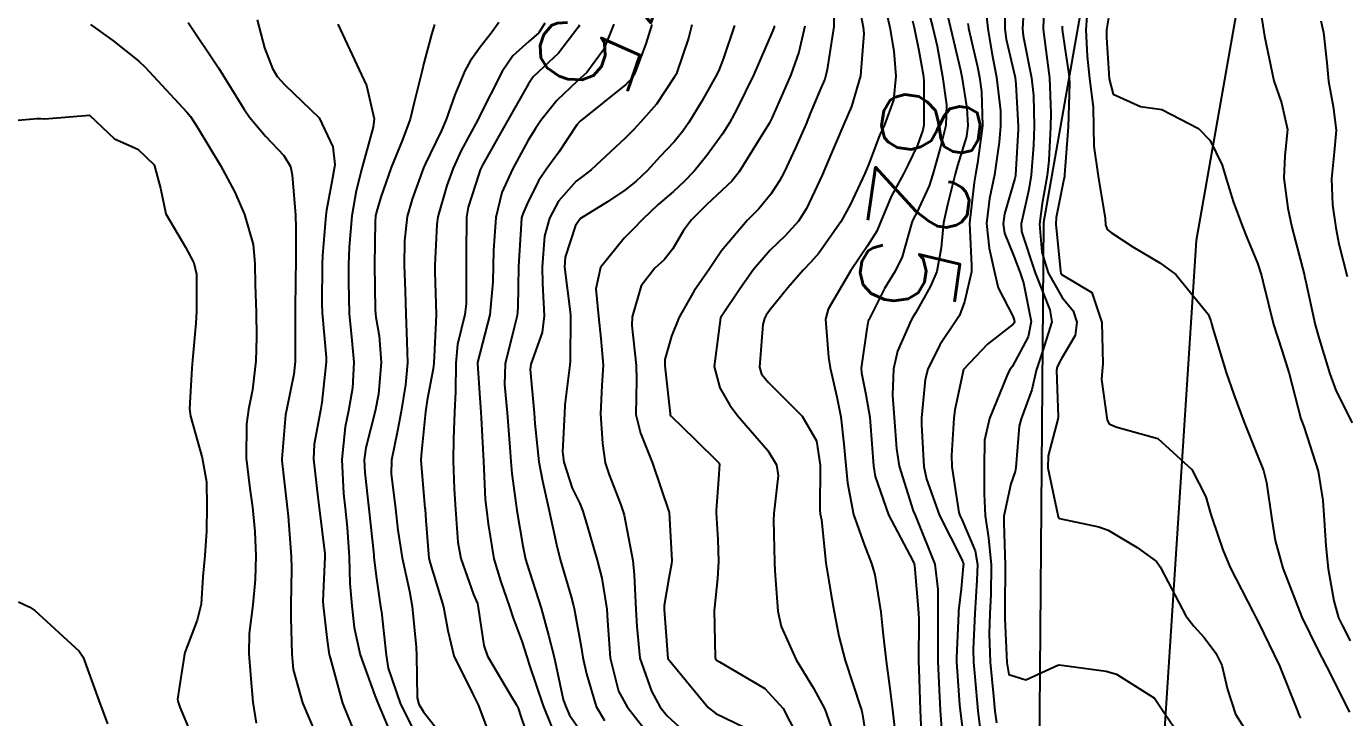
# Model space of a CAD drawing. Header units: metres. Extents: x 307586 to 320046, y 7427249 to 7434250.
# Drawn here: x 319508.8 to 319562.9, y 7427868.8 to 7427897.1 of the extents above; entities that cross this region are included whole.
import ezdxf
from ezdxf.enums import TextEntityAlignment as Align

# ---------------------------------------------------------------- set-up
doc = ezdxf.new("R2010")
doc.units = ezdxf.units.M
doc.header["$MEASUREMENT"] = 0
for name, color, linetype in [('Cotas', 45, 'Continuous'), ('Curvas de Nivel 1m', 11, 'Continuous'), ('Curvas de Nivel 5m', 15, 'Continuous'), ('Vias Secundárias', 230, 'Continuous')]:
    doc.layers.add(name, color=color, linetype=linetype)
doc.styles.add('Style-STANDARD', font='STANDARD.shx')

msp = doc.modelspace()

# ---------------------------------------------------------------- linework, layer by layer
at = {"layer": 'Curvas de Nivel 1m', "flags": 128}
for points, elevation in [([(319543.865, 7427898.65), (319544.223, 7427897.072), (319544.392, 7427896.092), (319544.466, 7427895.069), (319544.378, 7427894.08), (319544.007, 7427893.074), (319543.804, 7427892.64), (319543.357, 7427891.475), (319543.198, 7427891.082), (319542.608, 7427889.817), (319542.208, 7427889.097), (319541.31, 7427887.809), (319540.981, 7427887.438), (319540.664, 7427887.116), (319540.032, 7427886.386), (319539.278, 7427885.46), (319539.146, 7427885.261), (319539.077, 7427885.133), (319539.012, 7427884.875), (319538.871, 7427883.136), (319538.962, 7427882.846), (319539.247, 7427882.505), (319540.632, 7427881.116), (319541.218, 7427880.105), (319541.369, 7427879.108), (319541.344, 7427877.267), (319541.363, 7427877.107), (319541.414, 7427876.872), (319541.599, 7427875.103), (319541.812, 7427873.772), (319541.942, 7427873.098), (319542.129, 7427872.101), (319542.384, 7427871.091), (319543.027, 7427869.137), (319543.054, 7427869.08), (319543.06, 7427869.058), (319543.082, 7427868.954), (319543.393, 7427867.077)], 828), ([(319545.467, 7427899.036), (319545.992, 7427897.054), (319546.164, 7427896.303), (319546.388, 7427895.05), (319546.546, 7427893.888), (319546.519, 7427893.049), (319546.295, 7427892.119), (319545.99, 7427891.054), (319545.832, 7427890.569), (319545.329, 7427889.479), (319545.181, 7427889.206), (319545.126, 7427889.062), (319544.723, 7427887.652), (319544.44, 7427887.069), (319544.01, 7427886.359), (319543.355, 7427885.079), (319543.334, 7427885.027), (319543.277, 7427884.703), (319543.052, 7427883.083), (319543.065, 7427882.897), (319543.242, 7427882.012), (319543.396, 7427881.078), (319543.414, 7427880.894), (319543.552, 7427879.077), (319543.626, 7427878.648), (319544.166, 7427877.07), (319545.164, 7427875.186), (319545.22, 7427875.059), (319545.233, 7427874.988), (319545.399, 7427873.057), (319545.407, 7427872.781), (319545.402, 7427871.057), (319545.411, 7427870.754), (319545.469, 7427869.056), (319545.543, 7427867.53)], 826), ([(319549.77, 7427898.676), (319549.668, 7427897.008), (319549.698, 7427896.73), (319550.041, 7427895.004), (319550.115, 7427894.28), (319550.142, 7427893.002), (319550.123, 7427892.245), (319550.025, 7427891.003), (319549.927, 7427890.421), (319549.608, 7427889.007), (319549.627, 7427888.7), (319550.184, 7427887.001), (319550.796, 7427885.487), (319550.871, 7427884.994), (319550.486, 7427883.777), (319550.233, 7427883), (319550.048, 7427882.199), (319549.612, 7427881.006), (319549.525, 7427880.71), (319549.39, 7427879.008), (319549.363, 7427878.847), (319549.196, 7427878.343), (319548.907, 7427877.014), (319548.902, 7427876.736), (319548.958, 7427875.013), (319548.95, 7427873.198), (319548.941, 7427873.013), (319548.94, 7427872.821), (319549.023, 7427871.011), (319549.106, 7427870.525), (319549.8, 7427870.306), (319551.112, 7427870.908), (319551.179, 7427870.922), (319553.108, 7427870.656), (319553.532, 7427870.53), (319555.092, 7427869.547), (319555.498, 7427868.934), (319556.14, 7427867.99)], 821), ([(319553.443, 7427898.96), (319553.122, 7427896.965), (319553.113, 7427896.658), (319553.231, 7427894.963), (319553.393, 7427894.327), (319554.514, 7427893.821), (319555.384, 7427893.7), (319556.894, 7427892.925), (319557.368, 7427892.435), (319557.868, 7427891.422), (319558.013, 7427890.91), (319558.313, 7427889.93), (319558.699, 7427888.899), (319558.878, 7427888.456), (319559.308, 7427887.4), (319559.475, 7427886.888), (319559.529, 7427886.659), (319559.977, 7427884.883), (319560.314, 7427883.833), (319560.609, 7427882.876), (319561.095, 7427881.011), (319561.145, 7427880.871), (319561.23, 7427880.656), (319561.798, 7427878.861), (319561.994, 7427877.661), (319562.047, 7427876.857), (319562.122, 7427875.805), (319562.219, 7427874.854), (319562.447, 7427873.547), (319562.644, 7427872.847), (319562.798, 7427872.514), (319563.123, 7427871.898)], 817), ([(319542.859, 7427898.51), (319543.131, 7427897.084), (319543.157, 7427896.82), (319543.019, 7427895.086), (319542.646, 7427893.829), (319542.333, 7427893.096), (319541.58, 7427891.332), (319541.487, 7427891.108), (319541.447, 7427891.013), (319541.348, 7427890.798), (319540.801, 7427889.646), (319540.468, 7427889.119), (319539.925, 7427888.515), (319539.311, 7427887.925), (319538.624, 7427887.14), (319538.083, 7427886.356), (319537.273, 7427885.16), (319537.01, 7427883.162), (319537.244, 7427882.276), (319537.657, 7427881.573), (319537.976, 7427881.149), (319539.212, 7427879.713), (319539.578, 7427879.126), (319539.634, 7427878.69), (319539.461, 7427877.127), (319539.449, 7427876.857), (319539.483, 7427875.127), (319539.499, 7427874.777), (319539.626, 7427873.125), (319539.767, 7427872.484), (319540.375, 7427871.117), (319541.096, 7427869.957), (319541.556, 7427869.103), (319541.955, 7427867.98)], 829), ([(319548.945, 7427898.524), (319548.944, 7427897.017), (319548.996, 7427896.594), (319549.362, 7427895.011), (319549.399, 7427894.74), (319549.494, 7427893.009), (319549.494, 7427892.887), (319549.385, 7427891.01), (319549.379, 7427890.983), (319549.351, 7427890.872), (319548.929, 7427889.416), (319548.87, 7427889.017), (319548.927, 7427888.624), (319549.31, 7427887.679), (319549.573, 7427887.007), (319549.712, 7427886.593), (319550.02, 7427885.003), (319549.9, 7427884.378), (319549.255, 7427883.168), (319549.186, 7427883.079), (319549.137, 7427883.012), (319549.042, 7427882.805), (319548.311, 7427881.024), (319548.114, 7427880.132), (319548.091, 7427879.027), (319548.096, 7427877.93), (319548.133, 7427877.026), (319548.279, 7427876.128), (319548.386, 7427875.022), (319548.365, 7427873.801), (319548.325, 7427873.022), (319548.298, 7427872.196), (319548.348, 7427871.021), (319548.472, 7427869.639), (319548.533, 7427869.018), (319548.605, 7427868.541)], 822), ([(319548.167, 7427897.765), (319548.24, 7427897.028), (319548.411, 7427896.024), (319548.603, 7427895.022), (319548.76, 7427893.641), (319548.767, 7427893.019), (319548.709, 7427892.362), (319548.513, 7427891.023), (319548.317, 7427890.047), (319548.187, 7427889.027), (319548.296, 7427888.009), (319548.526, 7427887.022), (319548.667, 7427886.389), (319549.285, 7427885.194), (319549.34, 7427885.009), (319549.334, 7427884.958), (319549.281, 7427884.89), (319548.227, 7427884.068), (319547.253, 7427883.04), (319546.898, 7427881.382), (319546.851, 7427881.044), (319546.75, 7427879.504), (319546.772, 7427879.044), (319547.06, 7427877.165), (319547.099, 7427877.041), (319547.181, 7427876.875), (319547.73, 7427875.593), (319547.815, 7427875.03), (319547.795, 7427874.389), (319547.706, 7427873.031), (319547.642, 7427871.556), (319547.658, 7427871.032), (319547.706, 7427870.429), (319547.833, 7427869.029), (319547.975, 7427867.924)], 823), ([(319552.337, 7427897.882), (319552.261, 7427896.977), (319552.321, 7427895.885), (319552.422, 7427894.975), (319552.562, 7427893.796), (319552.583, 7427892.972), (319552.591, 7427892.197), (319552.772, 7427890.969), (319553.055, 7427889.236), (319553.072, 7427888.964), (319553.142, 7427888.784), (319553.32, 7427888.64), (319554.199, 7427888.066), (319555.308, 7427887.418), (319555.962, 7427886.933), (319557.287, 7427885.311), (319557.393, 7427885.027), (319557.422, 7427884.918), (319557.474, 7427884.723), (319558.027, 7427882.908), (319558.347, 7427882.007), (319558.749, 7427880.897), (319559.216, 7427879.738), (319559.554, 7427878.886), (319559.678, 7427878.405), (319559.902, 7427876.883), (319560.039, 7427876.016), (319560.347, 7427874.878), (319561.133, 7427872.87), (319561.792, 7427871.532), (319562.152, 7427870.854), (319563.085, 7427868.979)], 818), ([(319559.432, 7427897.753), (319559.574, 7427896.888), (319559.604, 7427896.705), (319559.982, 7427894.884), (319560.294, 7427893.977), (319560.542, 7427892.878), (319560.437, 7427891.804), (319560.4, 7427890.88), (319560.559, 7427889.653), (319560.728, 7427888.876), (319561.231, 7427886.944), (319561.246, 7427886.871), (319561.301, 7427886.635), (319561.607, 7427885.186), (319561.681, 7427884.864), (319561.841, 7427884.295), (319562.288, 7427882.854), (319562.538, 7427882.143), (319563.199, 7427880.841)], 816), ([(319511.419, 7427897.196), (319512.336, 7427896.529), (319513.397, 7427895.685), (319513.656, 7427895.437), (319515.375, 7427893.599), (319515.516, 7427893.419), (319515.796, 7427892.989), (319516.754, 7427891.406), (319517.337, 7427890.308), (319517.739, 7427889.394), (319518.091, 7427888.168), (319518.159, 7427887.387), (319518.17, 7427886.507), (319518.215, 7427885.386), (319518.236, 7427884.359), (319518.203, 7427883.386), (319518.06, 7427882.207), (319517.904, 7427881.39), (319517.823, 7427880.792), (319517.806, 7427879.391), (319517.958, 7427878.156), (319518.071, 7427877.387), (319518.166, 7427876.387), (319518.205, 7427875.384), (319518.176, 7427874.418), (319518.083, 7427873.386), (319517.934, 7427872.201), (319517.909, 7427871.388), (319517.981, 7427870.506), (319518.075, 7427869.385), (319518.217, 7427868.526)], 844), ([(319515.421, 7427897.275), (319516.67, 7427895.407), (319517.382, 7427894.269), (319517.711, 7427893.73), (319517.942, 7427893.391), (319518.595, 7427892.612), (319519.357, 7427891.814), (319519.626, 7427891.367), (319519.687, 7427891.027), (319519.829, 7427889.365), (319519.843, 7427888.84), (319519.842, 7427887.365), (319519.833, 7427886.827), (319519.813, 7427885.365), (319519.822, 7427884.81), (319519.82, 7427883.364), (319519.767, 7427882.846), (319519.46, 7427881.368), (319519.426, 7427881.172), (319519.273, 7427879.369), (319519.274, 7427879.298), (319519.489, 7427877.367), (319519.523, 7427877.021), (319519.654, 7427875.365), (319519.66, 7427874.853), (319519.639, 7427873.365), (319519.642, 7427872.851), (319519.674, 7427871.364), (319519.74, 7427870.727), (319520.118, 7427869.36), (319520.896, 7427867.52)], 843), ([(319518.261, 7427897.387), (319518.561, 7427896.227), (319518.889, 7427895.378), (319519.072, 7427895.057), (319519.386, 7427894.71), (319520.801, 7427893.356), (319521.361, 7427892.177), (319521.447, 7427891.442), (319521.431, 7427891.349), (319521.417, 7427891.283), (319521.346, 7427890.883), (319521.1, 7427889.578), (319521.073, 7427889.353), (319520.945, 7427887.716), (319520.927, 7427887.354), (319520.905, 7427885.728), (319520.919, 7427885.354), (319521.083, 7427883.523), (319521.084, 7427883.352), (319520.91, 7427881.679), (319520.857, 7427881.354), (319520.599, 7427879.97), (319520.574, 7427879.356), (319520.747, 7427877.795), (319520.803, 7427877.354), (319521.03, 7427875.476), (319521.036, 7427875.351), (319520.952, 7427873.535), (319520.959, 7427873.352), (319521.12, 7427872.036), (319521.195, 7427871.43), (319521.214, 7427871.348), (319521.257, 7427871.202), (319521.755, 7427869.34), (319522.145, 7427868.406)], 842), ([(319521.567, 7427897.202), (319522.437, 7427895.334), (319522.744, 7427894.688), (319523.053, 7427893.325), (319523.018, 7427892.974), (319522.564, 7427891.332), (319522.314, 7427890.36), (319522.143, 7427889.338), (319522.03, 7427888.059), (319522.006, 7427887.339), (319522.009, 7427886.623), (319522.039, 7427885.339), (319522.143, 7427884.218), (319522.222, 7427883.335), (319522.171, 7427882.265), (319522.006, 7427881.338), (319521.874, 7427880.689), (319521.735, 7427879.342), (319521.802, 7427877.953), (319521.872, 7427877.34), (319521.951, 7427876.558), (319522.026, 7427875.337), (319522.062, 7427874.256), (319522.136, 7427873.335), (319522.244, 7427872.453), (319522.483, 7427871.329), (319523.088, 7427869.662), (319523.227, 7427869.319), (319523.332, 7427869.065), (319524.074, 7427867.31)], 841), ([(319528.178, 7427897.269), (319527.858, 7427896.832), (319527.408, 7427896.266), (319527, 7427895.683), (319526.786, 7427895.286), (319526.366, 7427894.308), (319526.009, 7427893.294), (319525.825, 7427892.839), (319525.359, 7427891.878), (319525.169, 7427891.487), (319525.084, 7427891.303), (319524.615, 7427890.026), (319524.419, 7427889.309), (319524.304, 7427888.319), (319524.291, 7427887.31), (319524.331, 7427886.266), (319524.361, 7427885.309), (319524.393, 7427884.177), (319524.42, 7427883.308), (319524.338, 7427882.403), (319524.166, 7427881.311), (319524.021, 7427880.512), (319523.77, 7427879.314), (319523.759, 7427878.753), (319523.939, 7427877.312), (319524.031, 7427876.45), (319524.203, 7427875.31), (319524.508, 7427873.937), (319524.62, 7427873.305), (319524.777, 7427871.643), (319524.795, 7427871.303), (319524.823, 7427869.567), (319524.897, 7427869.302), (319525.08, 7427868.989), (319526.418, 7427867.286)], 839), ([(319530.067, 7427897.244), (319529.819, 7427896.844), (319529.412, 7427896.489), (319528.754, 7427895.908), (319528.317, 7427895.266), (319527.374, 7427893.397), (319527.335, 7427893.319), (319527.317, 7427893.281), (319526.626, 7427892.021), (319526.296, 7427891.291), (319526.047, 7427890.588), (319525.671, 7427889.297), (319525.624, 7427888.993), (319525.55, 7427887.298), (319525.552, 7427887.045), (319525.604, 7427885.297), (319525.587, 7427884.98), (319525.506, 7427883.297), (319525.484, 7427883.064), (319525.238, 7427881.772), (319525.167, 7427881.301), (319524.987, 7427879.521), (319524.978, 7427879.302), (319525.14, 7427877.344), (319525.146, 7427877.3), (319525.176, 7427876.834), (319525.309, 7427875.298), (319525.361, 7427875.088), (319525.909, 7427873.292), (319526.082, 7427872.332), (319526.331, 7427871.288), (319527.09, 7427869.738), (319527.327, 7427869.276), (319527.808, 7427868.007)], 838), ([(319531.491, 7427897.16), (319531.42, 7427897.052), (319530.631, 7427896.011), (319529.807, 7427895.246), (319529.591, 7427895.048), (319529.388, 7427894.762), (319528.546, 7427893.262), (319527.525, 7427891.448), (319527.43, 7427891.279), (319527.409, 7427891.223), (319527.35, 7427891.054), (319526.921, 7427889.692), (319526.847, 7427889.285), (319526.83, 7427887.763), (319526.829, 7427887.285), (319526.836, 7427885.728), (319526.78, 7427885.285), (319526.482, 7427884.066), (319526.41, 7427883.288), (319526.398, 7427882.132), (319526.355, 7427881.289), (319526.318, 7427880.188), (319526.305, 7427879.289), (319526.337, 7427878.143), (319526.401, 7427877.288), (319526.492, 7427875.957), (319526.616, 7427875.285), (319527.138, 7427873.806), (319527.294, 7427873.437), (319527.334, 7427873.277), (319527.558, 7427871.714), (319527.712, 7427871.271), (319528.639, 7427869.707), (319528.912, 7427869.253), (319528.967, 7427869.137), (319529.078, 7427868.803), (319529.616, 7427867.244)], 837), ([(319532.89, 7427897.208), (319532.477, 7427896.144), (319531.785, 7427895.224), (319531.389, 7427894.863), (319530.551, 7427894.068), (319529.898, 7427893.245), (319529.687, 7427892.929), (319529.365, 7427892.412), (319528.731, 7427891.259), (319528.304, 7427890.3), (319528.046, 7427889.269), (319527.96, 7427887.921), (319527.947, 7427887.27), (319527.934, 7427886.63), (319527.811, 7427885.272), (319527.298, 7427883.324), (319527.295, 7427883.279), (319527.423, 7427881.466), (319527.438, 7427881.277), (319527.456, 7427881.05), (319527.541, 7427879.275), (319527.621, 7427877.707), (319527.67, 7427877.273), (319527.743, 7427876.703), (319527.97, 7427875.268), (319528.247, 7427874.366), (319528.622, 7427873.258), (319528.744, 7427872.871), (319529.119, 7427871.884), (319529.328, 7427871.248), (319529.419, 7427870.936), (319529.997, 7427869.241), (319530.631, 7427867.671)], 836), ([(319536.103, 7427897.173), (319535.96, 7427896.629), (319535.468, 7427895.179), (319535.445, 7427895.127), (319535.391, 7427895.037), (319534.649, 7427893.919), (319534.01, 7427893.194), (319533.697, 7427892.869), (319533.366, 7427892.52), (319531.971, 7427891.221), (319531.615, 7427890.96), (319531.346, 7427890.756), (319530.624, 7427889.947), (319530.255, 7427889.241), (319530.056, 7427888.502), (319529.95, 7427887.244), (319529.971, 7427886.565), (319530.031, 7427885.242), (319529.951, 7427884.558), (319529.488, 7427883.248), (319529.462, 7427883.037), (319529.631, 7427881.246), (319529.655, 7427880.817), (319529.818, 7427879.244), (319529.968, 7427878.469), (319530.24, 7427877.239), (319530.54, 7427875.858), (319530.695, 7427875.235), (319531.138, 7427873.704), (319531.243, 7427873.338), (319531.272, 7427873.228), (319531.549, 7427871.655), (319531.624, 7427871.222), (319531.768, 7427870.555), (319532.164, 7427869.214), (319532.508, 7427868.64)], 834), ([(319537.847, 7427897.154), (319537.403, 7427895.807), (319537.219, 7427895.338), (319537.136, 7427895.163), (319536.504, 7427894.046), (319535.98, 7427893.174), (319535.731, 7427892.815), (319535.365, 7427892.381), (319534.789, 7427891.755), (319534.26, 7427891.191), (319533.794, 7427890.748), (319533.341, 7427890.387), (319532.633, 7427889.911), (319531.53, 7427889.227), (319531.32, 7427888.949), (319530.903, 7427887.638), (319530.876, 7427887.234), (319531.107, 7427885.4), (319531.118, 7427885.232), (319531.105, 7427883.381), (319531.095, 7427883.232), (319530.89, 7427881.58), (319530.867, 7427881.234), (319530.788, 7427879.655), (319530.838, 7427879.234), (319531.192, 7427878.172), (319531.495, 7427877.534), (319531.62, 7427877.223), (319531.81, 7427876.583), (319532.218, 7427875.214), (319532.405, 7427874.47), (319532.606, 7427873.208), (319532.639, 7427872.718), (319532.747, 7427871.205), (319533.092, 7427869.837), (319533.438, 7427869.196), (319534.81, 7427867.438)], 833), ([(319539.481, 7427897.129), (319539.472, 7427897.08), (319539.421, 7427896.947), (319538.637, 7427895.141), (319537.94, 7427893.71), (319537.641, 7427893.156), (319537.369, 7427892.723), (319536.714, 7427891.812), (319536.194, 7427891.172), (319535.779, 7427890.744), (319535.34, 7427890.344), (319534.714, 7427889.804), (319534.077, 7427889.192), (319533.707, 7427888.808), (319533.315, 7427888.418), (319532.354, 7427887.214), (319532.156, 7427886.351), (319532.262, 7427885.215), (319532.363, 7427884.313), (319532.452, 7427883.212), (319532.406, 7427882.374), (319532.344, 7427881.213), (319532.432, 7427879.994), (319532.544, 7427879.21), (319532.701, 7427878.71), (319533.186, 7427877.484), (319533.281, 7427877.199), (319533.315, 7427877.065), (319533.679, 7427875.195), (319533.726, 7427874.615), (319533.805, 7427873.193), (319533.835, 7427872.484), (319533.961, 7427871.192), (319534.437, 7427869.842), (319534.795, 7427869.183), (319535.079, 7427868.83), (319536.906, 7427867.162)], 832), ([(319540.735, 7427897.117), (319540.483, 7427896.049), (319540.154, 7427895.122), (319539.93, 7427894.59), (319539.376, 7427893.347), (319539.264, 7427893.132), (319539.107, 7427892.87), (319538.041, 7427891.15), (319537.736, 7427890.765), (319537.341, 7427890.389), (319536.704, 7427889.795), (319536.083, 7427889.172), (319535.754, 7427888.74), (319535.311, 7427887.987), (319534.961, 7427887.529), (319534.58, 7427887.187), (319534.018, 7427886.467), (319533.642, 7427885.196), (319533.631, 7427884.835), (319533.814, 7427883.194), (319533.832, 7427882.609), (319533.803, 7427881.194), (319533.985, 7427880.429), (319534.478, 7427879.187), (319535.152, 7427877.211), (319535.16, 7427877.18), (319535.179, 7427876.922), (319535.277, 7427875.179), (319535.267, 7427875.063), (319535.146, 7427874.471), (319534.963, 7427873.354), (319534.959, 7427873.182), (319535.113, 7427871.18), (319536.768, 7427869.163), (319537.081, 7427868.927), (319538.274, 7427868.341)], 831), ([(319545.149, 7427897.339), (319545.221, 7427897.062), (319545.413, 7427896.116), (319545.601, 7427895.058), (319545.623, 7427894.834), (319545.618, 7427893.058), (319545.579, 7427892.849), (319545.365, 7427892.244), (319544.982, 7427891.439), (319544.779, 7427891.066), (319544.274, 7427890.136), (319543.84, 7427889.075), (319543.686, 7427888.709), (319543.313, 7427888.108), (319542.621, 7427887.09), (319541.688, 7427885.505), (319541.586, 7427885.105), (319541.701, 7427883.545), (319541.769, 7427883.102), (319542.051, 7427881.908), (319542.212, 7427881.095), (319542.341, 7427879.968), (319542.421, 7427879.092), (319542.484, 7427878.379), (319542.733, 7427877.087), (319543.165, 7427875.856), (319543.473, 7427875.077), (319543.609, 7427874.615), (319543.848, 7427873.073), (319543.936, 7427872.26), (319544.069, 7427871.07), (319544.219, 7427869.946), (319544.337, 7427869.067), (319544.495, 7427867.64)], 827), ([(319547.425, 7427897.232), (319547.451, 7427897.068), (319547.456, 7427897.04), (319547.824, 7427895.451), (319547.904, 7427895.032), (319547.979, 7427894.446), (319548.02, 7427893.03), (319547.827, 7427891.503), (319547.739, 7427891.034), (319547.682, 7427890.701), (319547.499, 7427889.037), (319547.57, 7427887.3), (319547.57, 7427887.036), (319547.291, 7427885.807), (319547.077, 7427885.25), (319546.949, 7427885.043), (319546.27, 7427884.048), (319545.779, 7427883.055), (319545.678, 7427882.626), (319545.525, 7427881.057), (319545.519, 7427880.767), (319545.624, 7427879.056), (319545.723, 7427878.529), (319546.267, 7427877.049), (319547.165, 7427875.263), (319547.233, 7427875.108), (319547.243, 7427875.039), (319547.24, 7427874.961), (319547.148, 7427874.036), (319547.043, 7427873.132), (319547.036, 7427873.041), (319546.955, 7427871.201), (319546.957, 7427871.042), (319547.086, 7427869.276), (319547.108, 7427869.04), (319547.324, 7427867.286)], 824), ([(319551.298, 7427897.118), (319551.296, 7427896.991), (319551.414, 7427896.139), (319551.567, 7427895.15), (319551.587, 7427894.987), (319551.602, 7427894.784), (319551.548, 7427892.987), (319551.392, 7427891.028), (319551.393, 7427890.989), (319551.394, 7427890.948), (319551.35, 7427890.77), (319551.053, 7427889.266), (319551.035, 7427888.993), (319551.224, 7427887.07), (319551.245, 7427886.991), (319551.302, 7427886.918), (319552.512, 7427886.189), (319552.921, 7427884.965), (319552.961, 7427883.261), (319552.935, 7427882.965), (319552.913, 7427882.628), (319553.144, 7427880.961), (319553.231, 7427880.803), (319553.505, 7427880.681), (319555.222, 7427880.201), (319556.619, 7427878.926), (319557.192, 7427877.817), (319557.391, 7427877.122), (319557.449, 7427876.916), (319557.892, 7427875.631), (319558.187, 7427874.905), (319559.136, 7427873.073), (319559.234, 7427872.889), (319559.358, 7427872.661), (319560.213, 7427870.879), (319560.966, 7427868.99), (319561.011, 7427868.871), (319561.082, 7427868.729)], 819), ([(319508.462, 7427873.5), (319508.921, 7427873.284), (319509.129, 7427873.146), (319510.951, 7427871.472), (319511.109, 7427871.232), (319511.765, 7427869.46), (319512.117, 7427868.498)], 846)]:
    msp.add_lwpolyline(points, dxfattribs=dict(at, elevation=elevation))
at = {"layer": 'Curvas de Nivel 5m', "flags": 128}
for points, elevation in [([(319541.923, 7427897.597), (319541.931, 7427897.102), (319541.645, 7427895.346), (319541.6, 7427895.107), (319541.555, 7427894.953), (319541.395, 7427894.58), (319540.957, 7427893.537), (319540.783, 7427893.116), (319540.355, 7427892.129), (319539.88, 7427891.125), (319539.695, 7427890.779), (319539.339, 7427890.229), (319538.84, 7427889.628), (319538.365, 7427889.144), (319537.31, 7427887.906), (319537.015, 7427887.454), (319536.82, 7427887.165), (319536.193, 7427886.268), (319535.575, 7427885.177), (319535.265, 7427884.409), (319534.995, 7427883.444), (319534.991, 7427883.183), (319535.203, 7427881.211), (319535.207, 7427881.18), (319535.232, 7427881.136), (319536.218, 7427880.17), (319537.204, 7427879.212), (319537.229, 7427879.16), (319537.197, 7427878.535), (319537.089, 7427877.256), (319537.093, 7427877.161), (319537.166, 7427876.055), (319537.187, 7427875.159), (319537.146, 7427874.461), (319537.022, 7427873.274), (319537.013, 7427873.161), (319537.048, 7427871.226), (319537.066, 7427871.16), (319537.112, 7427871.106), (319537.23, 7427871.04), (319539.095, 7427869.949), (319539.84, 7427869.122), (319540.66, 7427867.521)], 830), ([(319546.496, 7427897.986), (319546.715, 7427897.047), (319547.126, 7427895.322), (319547.179, 7427895.042), (319547.384, 7427893.751), (319547.43, 7427893.039), (319547.368, 7427892.592), (319547.001, 7427891.399), (319546.909, 7427891.044), (319546.586, 7427889.796), (319546.426, 7427889.049), (319546.333, 7427888.029), (319546.158, 7427887.051), (319545.897, 7427886.454), (319545.286, 7427885.38), (319545.167, 7427885.178), (319545.105, 7427885.062), (319544.541, 7427883.79), (319544.371, 7427883.069), (319544.333, 7427881.978), (319544.399, 7427881.068), (319544.498, 7427879.783), (319544.612, 7427879.066), (319545.185, 7427877.24), (319545.257, 7427877.059), (319545.32, 7427876.92), (319546.064, 7427875.051), (319546.19, 7427874.007), (319546.192, 7427873.049), (319546.189, 7427871.983), (319546.192, 7427871.049), (319546.249, 7427869.895), (319546.288, 7427869.048), (319546.338, 7427868.31)], 825), ([(319550.55, 7427897.881), (319550.521, 7427896.999), (319550.676, 7427895.732), (319550.772, 7427894.996), (319550.825, 7427893.552), (319550.818, 7427892.996), (319550.749, 7427891.607), (319550.685, 7427890.997), (319550.482, 7427889.852), (319550.368, 7427889), (319550.46, 7427887.85), (319550.724, 7427886.996), (319551.293, 7427885.984), (319551.749, 7427885.445), (319551.903, 7427884.981), (319551.829, 7427884.427), (319551.26, 7427883.462), (319551.098, 7427883.148), (319551.065, 7427882.992), (319551.131, 7427881.094), (319551.12, 7427880.991), (319550.717, 7427879.488), (319550.71, 7427878.995), (319551.12, 7427877.055), (319551.139, 7427876.99), (319551.182, 7427876.924), (319552.795, 7427876.582), (319553.178, 7427876.445), (319554.381, 7427875.738), (319555.165, 7427875.159), (319555.322, 7427874.938), (319555.497, 7427874.597), (319556.378, 7427872.928), (319556.706, 7427872.501), (319557.124, 7427872.04), (319557.607, 7427871.394), (319557.849, 7427870.903), (319558.088, 7427869.91), (319558.407, 7427868.897), (319559.073, 7427867.857)], 820), ([(319525.537, 7427897.183), (319525.415, 7427896.776), (319525.1, 7427895.6), (319525.022, 7427895.304), (319524.699, 7427893.987), (319524.531, 7427893.308), (319524.218, 7427892.458), (319523.762, 7427891.316), (319523.651, 7427891.014), (319523.335, 7427890.1), (319523.15, 7427889.498), (319523.118, 7427889.323), (319523.101, 7427889.103), (319523.072, 7427887.323), (319523.104, 7427885.494), (319523.113, 7427885.322), (319523.126, 7427885.176), (319523.264, 7427884.41), (319523.352, 7427883.319), (319523.24, 7427882.02), (319523.096, 7427881.322), (319522.712, 7427879.826), (319522.648, 7427879.328), (319522.674, 7427878.804), (319522.843, 7427877.325), (319523.043, 7427875.434), (319523.051, 7427875.322), (319523.056, 7427875.226), (319523.145, 7427874.555), (319523.321, 7427873.318), (319523.354, 7427873.095), (319523.545, 7427871.316), (319523.64, 7427870.779), (319524.141, 7427869.309), (319525.065, 7427867.471)], 840), ([(319534.45, 7427897.19), (319534.206, 7427896.397), (319533.757, 7427895.196), (319533.623, 7427894.965), (319533.388, 7427894.732), (319531.519, 7427893.228), (319531.371, 7427893.069), (319530.639, 7427891.958), (319530.118, 7427891.242), (319529.809, 7427890.782), (319529.332, 7427889.836), (319529.156, 7427889.422), (319529.112, 7427889.253), (319529.087, 7427889.02), (319528.981, 7427887.255), (319528.962, 7427885.571), (319528.933, 7427885.255), (319528.821, 7427884.809), (319528.442, 7427883.262), (319528.406, 7427882.424), (319528.516, 7427881.261), (319528.629, 7427879.841), (319528.663, 7427879.258), (319528.703, 7427878.763), (319528.917, 7427877.254), (319529.161, 7427875.806), (319529.272, 7427875.249), (319529.319, 7427875.081), (319529.917, 7427873.242), (319530.22, 7427872.141), (319530.442, 7427871.237), (319530.821, 7427869.498), (319530.905, 7427869.232), (319531.079, 7427868.858), (319531.748, 7427867.898)], 835), ([(319561.907, 7427897.342), (319562.02, 7427896.861), (319562.163, 7427895.611), (319562.23, 7427894.858), (319562.418, 7427893.824), (319562.538, 7427892.853), (319562.461, 7427891.95), (319562.346, 7427890.855), (319562.397, 7427889.794), (319562.522, 7427888.852), (319562.657, 7427888.19), (319562.998, 7427886.845)], 815), ([(319507.369, 7427893.171), (319509.21, 7427893.331), (319509.371, 7427893.338), (319509.537, 7427893.323), (319511.373, 7427893.47), (319512.405, 7427892.496), (319513.359, 7427892.08), (319514.024, 7427891.433), (319514.294, 7427890.475), (319514.513, 7427889.428), (319515.309, 7427888.051), (319515.653, 7427887.416), (319515.76, 7427886.952), (319515.767, 7427885.415), (319515.745, 7427884.938), (319515.608, 7427883.416), (319515.58, 7427883.087), (319515.485, 7427881.417), (319515.526, 7427881.119), (319515.996, 7427879.412), (319516.175, 7427878.428), (319516.186, 7427877.41), (319516.177, 7427876.401), (319516.107, 7427875.41), (319516.022, 7427874.533), (319515.952, 7427873.412), (319515.794, 7427872.745), (319515.293, 7427871.418), (319515.257, 7427871.272), (319515.095, 7427870.218), (319514.99, 7427869.516), (319515.001, 7427869.421), (319515.081, 7427869.183), (319515.821, 7427867.412)], 845)]:
    msp.add_lwpolyline(points, dxfattribs=dict(at, elevation=elevation))
at = {"layer": 'Vias Secundárias'}
for points in [[(319555.078, 7427807.285), (319555.866, 7427813.614), (319550.249, 7427852.243), (319550.545, 7427889.077), (319556.194, 7427921.181)], [(319555.078, 7427807.285), (319555.866, 7427813.614), (319550.249, 7427852.243), (319550.545, 7427889.077), (319556.194, 7427921.181)], [(319562.349, 7427919.84), (319556.803, 7427888.326), (319554.586, 7427854.159), (319562.04, 7427814.06), (319561.344, 7427806.693), (319559.194, 7427801.697), (319555.732, 7427793.111), (319552.49, 7427786.461), (319549.201, 7427778.035), (319547.267, 7427767.587), (319546.121, 7427756.931), (319545.066, 7427743.673), (319546.563, 7427728.18), (319548.411, 7427713.037), (319547.092, 7427703.906), (319544.016, 7427685.161), (319541.289, 7427671.694), (319539.531, 7427658.876), (319534.781, 7427641.701), (319533.459, 7427626.483), (319532.683, 7427616.476)], [(319562.349, 7427919.84), (319556.803, 7427888.326), (319554.586, 7427854.159), (319562.04, 7427814.06), (319561.344, 7427806.693), (319559.194, 7427801.697), (319555.732, 7427793.111), (319552.49, 7427786.461), (319549.201, 7427778.035), (319547.267, 7427767.587), (319546.121, 7427756.931), (319545.066, 7427743.673), (319546.563, 7427728.18), (319548.411, 7427713.037), (319547.092, 7427703.906), (319544.016, 7427685.161), (319541.289, 7427671.694), (319539.531, 7427658.876), (319534.781, 7427641.701), (319533.459, 7427626.483), (319532.683, 7427616.476)]]:
    msp.add_lwpolyline(points, dxfattribs=at)

# ---------------------------------------------------------------- texts
at = {"layer": 'Cotas', "style": 'Style-STANDARD'}
for s, rotation, p in [('835', 251.2426, (319532.816, 7427898.793, 835)), ('825', 261.7305, (319545.46, 7427889.962, 825))]:
    msp.add_text(s, height=4, rotation=rotation, dxfattribs=at).set_placement(p, align=Align.MIDDLE_CENTER)

doc.saveas('drawing.dxf')
